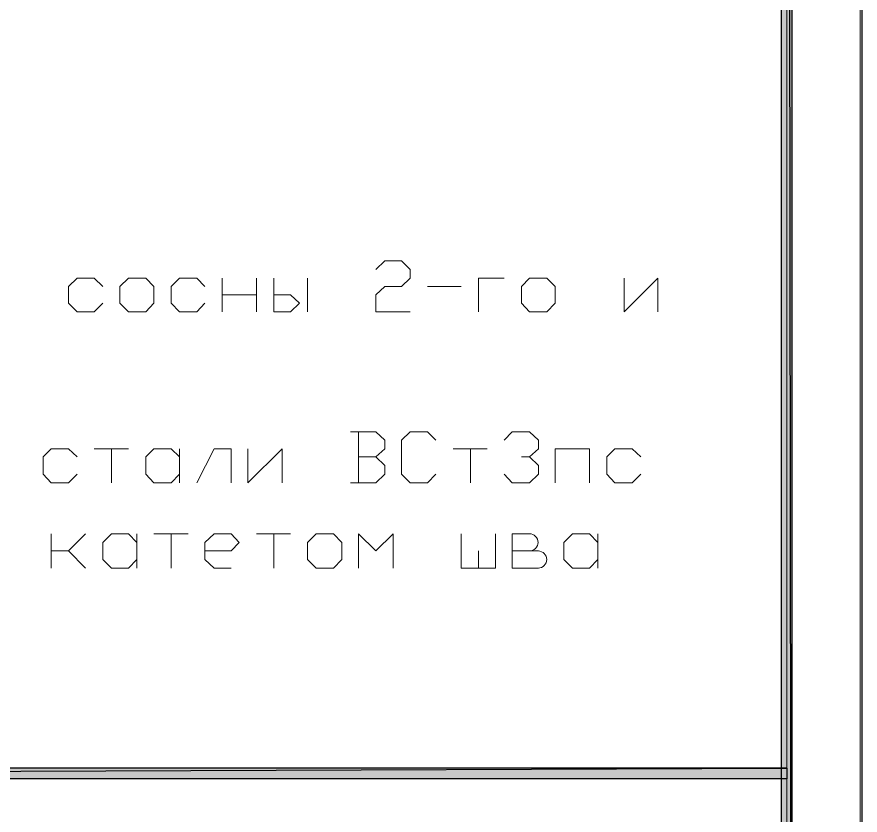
# Model space of a CAD drawing. Header units: millimetres. Extents: x -258556 to -95372, y 16759 to 83874.
# Drawn here: x -128203.3 to -128145.9, y 41468.5 to 41522.8 of the extents above; entities that cross this region are included whole.
import ezdxf
from ezdxf.xclip import XClip

# ---------------------------------------------------------------- set-up
doc = ezdxf.new("R2010")
doc.units = ezdxf.units.MM
doc.header["$LTSCALE"] = 0.5
doc.header["$XCLIPFRAME"] = 2

# ---------------------------------------------------------------- blocks, each defined once
blk = doc.blocks.new('MF13D4CA0')
at = {"color": 7, "linetype": 'Continuous', "lineweight": 5, "true_color": 0x000007}
blk.add_lwpolyline([(17.896, 582.899), (17.896, 11.049), (823.422, 11.049), (823.422, 582.899)], close=True, dxfattribs=at)

msp = doc.modelspace()

# ---------------------------------------------------------------- hatches: boundary and pattern name
at = {"true_color": 0x000007}
h = msp.add_hatch(color=7, dxfattribs=at)
h.paths.add_polyline_path([(-128336.362, 41416.87), (-128336.362, 41416.147), (-128151.253, 41416.87)])
h.paths.add_polyline_path([(-128336.362, 41416.147), (-128151.253, 41416.87), (-128150.53, 41416.182)])
h.paths.add_polyline_path([(-128151.253, 41416.87), (-128150.53, 41416.182), (-128151.253, 42001.108)])
h.paths.add_polyline_path([(-128150.53, 41416.182), (-128151.253, 42001.108), (-128150.53, 42001.762)])
h.paths.add_polyline_path([(-128151.253, 42001.108), (-128150.53, 42001.762), (-128963.796, 42001.108)])
h.paths.add_polyline_path([(-128150.53, 42001.762), (-128963.796, 42001.108), (-128964.484, 42001.762)])
h.paths.add_polyline_path([(-128963.796, 42001.108), (-128964.484, 42001.762), (-128963.796, 41416.87)])
h.paths.add_polyline_path([(-128964.484, 42001.762), (-128963.796, 41416.87), (-128964.484, 41416.182)])
h.paths.add_polyline_path([(-128963.796, 41416.87), (-128964.484, 41416.182), (-128336.362, 41416.733)])
h.paths.add_polyline_path([(-128964.484, 41416.182), (-128336.362, 41416.733), (-128336.362, 41416.044)])
h = msp.add_hatch(color=7, dxfattribs=at)
h.paths.add_polyline_path([(-128336.362, 41471.666), (-128336.362, 41470.943), (-128150.875, 41471.666)])
h.paths.add_polyline_path([(-128336.362, 41470.943), (-128150.875, 41471.666), (-128150.875, 41470.943)])

# ---------------------------------------------------------------- linework, layer by layer
at = {"color": 7, "linetype": 'Continuous', "lineweight": 5, "true_color": 0x000007}
msp.add_lwpolyline([(-128964.14, 41416.526), (-128150.875, 41416.388), (-128150.875, 42001.418), (-128964.14, 42001.418)], close=True, dxfattribs=at)
at = {"color": 7, "linetype": 'Continuous', "lineweight": -2, "true_color": 0x000007}
for points in [[(-128150.53, 41416.182), (-128151.253, 42001.108), (-128150.53, 42001.762)], [(-128151.253, 41416.87), (-128150.53, 41416.182), (-128151.253, 42001.108)], [(-128336.362, 41471.666), (-128336.362, 41470.943), (-128150.875, 41471.666)], [(-128336.362, 41470.943), (-128150.875, 41471.666), (-128150.875, 41470.943)]]:
    msp.add_lwpolyline(points, close=True, dxfattribs=at)
at = {"color": 7, "linetype": 'Continuous', "lineweight": 18, "true_color": 0x000007}
for points in [[(-128178.858, 41505.638), (-128178.238, 41506.223), (-128177.102, 41506.223), (-128176.517, 41505.638), (-128176.517, 41505.053), (-128177.102, 41504.468), (-128178.238, 41504.468), (-128178.858, 41503.917), (-128178.858, 41502.747), (-128176.517, 41502.747)], [(-128197.444, 41503.332), (-128198.029, 41502.747), (-128199.2, 41502.747), (-128199.785, 41503.332), (-128199.785, 41504.468), (-128199.2, 41505.053), (-128198.029, 41505.053), (-128197.444, 41504.468)], [(-128190.492, 41503.332), (-128191.042, 41502.747), (-128192.213, 41502.747), (-128192.798, 41503.332), (-128192.798, 41504.468), (-128192.213, 41505.053), (-128191.042, 41505.053), (-128190.492, 41504.468)], [(-128189.321, 41502.747), (-128189.321, 41505.053), (-128189.321, 41503.917), (-128186.981, 41503.917), (-128186.981, 41505.053), (-128186.981, 41502.747)], [(-128183.504, 41502.747), (-128183.504, 41505.053), (-128183.504, 41505.053)], [(-128171.871, 41502.747), (-128171.871, 41505.053), (-128170.115, 41505.053)], [(-128161.958, 41505.053), (-128161.958, 41502.747), (-128159.652, 41505.053), (-128159.652, 41502.747)], [(-128175.347, 41504.468), (-128173.041, 41504.468), (-128173.041, 41504.468)], [(-128178.858, 41492.869), (-128178.238, 41493.419), (-128178.238, 41494.005), (-128178.858, 41494.59), (-128180.579, 41494.59)], [(-128180.028, 41494.59), (-128180.028, 41491.113), (-128180.028, 41491.113)], [(-128174.762, 41491.698), (-128175.347, 41491.113), (-128176.517, 41491.113), (-128177.102, 41491.698), (-128177.102, 41494.005), (-128176.517, 41494.59), (-128175.347, 41494.59), (-128174.762, 41494.005)], [(-128170.115, 41494.005), (-128169.564, 41494.59), (-128168.394, 41494.59), (-128167.775, 41494.005), (-128167.775, 41493.419), (-128168.394, 41492.869), (-128168.945, 41492.869)], [(-128199.2, 41491.698), (-128199.785, 41491.113), (-128200.955, 41491.113), (-128201.506, 41491.698), (-128201.506, 41492.869), (-128200.955, 41493.419), (-128199.785, 41493.419), (-128199.2, 41492.869)], [(-128196.859, 41491.113), (-128196.859, 41493.419), (-128198.029, 41493.419), (-128195.689, 41493.419)], [(-128191.042, 41491.113), (-128189.872, 41493.419), (-128188.702, 41493.419), (-128188.702, 41491.113)], [(-128187.566, 41493.419), (-128187.566, 41491.113), (-128185.225, 41493.419), (-128185.225, 41491.113)], [(-128172.421, 41491.113), (-128172.421, 41493.419), (-128173.592, 41493.419), (-128171.285, 41493.419)], [(-128166.639, 41491.113), (-128166.639, 41493.419), (-128164.298, 41493.419), (-128164.298, 41491.113)], [(-128160.822, 41491.698), (-128161.407, 41491.113), (-128162.577, 41491.113), (-128163.128, 41491.698), (-128163.128, 41492.869), (-128162.577, 41493.419), (-128161.407, 41493.419), (-128160.822, 41492.869)], [(-128180.579, 41491.113), (-128178.858, 41491.113), (-128178.238, 41491.698), (-128178.238, 41492.284), (-128178.858, 41492.869), (-128180.028, 41492.869)], [(-128168.394, 41492.869), (-128167.775, 41492.284), (-128167.775, 41491.698), (-128168.394, 41491.113), (-128169.564, 41491.113), (-128170.115, 41491.698)], [(-128200.955, 41485.296), (-128200.955, 41487.637), (-128200.955, 41486.467), (-128199.785, 41486.467), (-128198.615, 41487.637), (-128199.785, 41486.467), (-128198.615, 41485.296)], [(-128192.798, 41485.296), (-128192.798, 41487.637), (-128193.968, 41487.637), (-128191.627, 41487.637)], [(-128190.492, 41486.467), (-128188.702, 41486.467), (-128188.151, 41487.052), (-128188.702, 41487.637), (-128189.872, 41487.637), (-128190.492, 41487.052), (-128190.492, 41485.882), (-128189.872, 41485.296), (-128188.702, 41485.296)], [(-128185.81, 41485.296), (-128185.81, 41487.637), (-128186.981, 41487.637), (-128184.675, 41487.637)], [(-128180.028, 41485.296), (-128180.028, 41487.637), (-128178.858, 41486.467), (-128177.687, 41487.637), (-128177.687, 41485.296)], [(-128173.041, 41485.296), (-128173.041, 41487.637), (-128173.041, 41485.296), (-128171.871, 41485.296), (-128171.871, 41486.467), (-128171.871, 41485.296), (-128170.7, 41485.296), (-128170.7, 41487.637)], [(-128169.564, 41485.296), (-128169.564, 41487.637), (-128168.394, 41487.637)], [(-128168.394, 41486.467), (-128169.564, 41486.467), (-128167.775, 41486.467)], [(-128167.775, 41485.296), (-128169.564, 41485.296), (-128169.564, 41485.296)]]:
    msp.add_lwpolyline(points, dxfattribs=at)
for points in [[(-128196.274, 41503.332), (-128196.274, 41504.468), (-128195.689, 41505.053), (-128194.519, 41505.053), (-128193.968, 41504.468), (-128193.968, 41503.332), (-128194.519, 41502.747), (-128195.689, 41502.747)], [(-128185.81, 41502.747), (-128185.81, 41505.053), (-128185.81, 41503.917), (-128184.675, 41503.917), (-128184.055, 41503.332), (-128184.675, 41502.747)], [(-128168.945, 41503.332), (-128168.945, 41504.468), (-128168.394, 41505.053), (-128167.224, 41505.053), (-128166.639, 41504.468), (-128166.639, 41503.332), (-128167.224, 41502.747), (-128168.394, 41502.747)], [(-128194.519, 41491.698), (-128194.519, 41492.869), (-128193.968, 41493.419), (-128192.798, 41493.419), (-128192.213, 41492.869), (-128192.213, 41493.419), (-128192.213, 41491.113), (-128192.213, 41491.698), (-128192.798, 41491.113), (-128193.968, 41491.113)], [(-128197.444, 41485.882), (-128197.444, 41487.052), (-128196.859, 41487.637), (-128195.689, 41487.637), (-128195.138, 41487.052), (-128195.138, 41487.637), (-128195.138, 41485.296), (-128195.138, 41485.882), (-128195.689, 41485.296), (-128196.859, 41485.296)], [(-128183.504, 41485.882), (-128183.504, 41487.052), (-128182.919, 41487.637), (-128181.749, 41487.637), (-128181.164, 41487.052), (-128181.164, 41485.882), (-128181.749, 41485.296), (-128182.919, 41485.296)], [(-128166.054, 41485.882), (-128166.054, 41487.052), (-128165.469, 41487.637), (-128164.298, 41487.637), (-128163.748, 41487.052), (-128163.748, 41487.637), (-128163.748, 41485.296), (-128163.748, 41485.882), (-128164.298, 41485.296), (-128165.469, 41485.296)]]:
    msp.add_lwpolyline(points, close=True, dxfattribs=at)
for points in [[(-128168.394, 41486.467), (-128168.084, 41486.467), (-128167.809, 41486.742), (-128167.809, 41487.052), (-128167.809, 41487.052), (-128167.809, 41487.362), (-128168.084, 41487.637), (-128168.394, 41487.637)], [(-128167.809, 41485.296), (-128167.465, 41485.296), (-128167.224, 41485.572), (-128167.224, 41485.882), (-128167.224, 41485.882), (-128167.224, 41486.191), (-128167.465, 41486.467), (-128167.809, 41486.467)]]:
    msp.add_open_spline(points, degree=3, knots=[0, 0, 0, 0, 0.125, 0.125, 0.125, 0.125001, 1, 1, 1, 1], dxfattribs=at)

# ---------------------------------------------------------------- block references
at = {"color": 7, "true_color": 0xffffff}
ref = msp.add_blockref('MF13D4CA0', (-129002.656, 41399.901), dxfattribs=dict(at, xscale=1.040502, yscale=1.040502, zscale=1.040502))
XClip(ref).set_block_clipping_path([(17.9953933291, 10.8175456262), (823.5538829452, 582.7005601007)])

doc.saveas('drawing.dxf')
